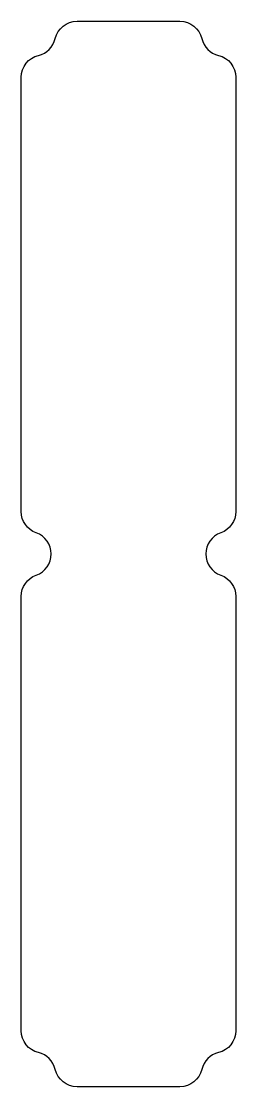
# Model space of a CAD drawing. Header units: millimetres. Extents: x -47 to -3, y -217 to -4.
import ezdxf

# ---------------------------------------------------------------- set-up
doc = ezdxf.new("R2010")
doc.units = ezdxf.units.MM
doc.layers.get('0').update_dxf_attribs({"linetype": 'CONTINUOUS'})

msp = doc.modelspace()

# ---------------------------------------------------------------- linework, layer by layer
msp.add_lwpolyline([(-43.5, -105.76, -0.317837), (-46.5, -101.51), (-46.5, -14.69, -0.347728), (-43.04, -10.31, 0.283876), (-39.69, -6.96, -0.347728), (-35.31, -3.5), (-14.69, -3.5, -0.347728), (-10.31, -6.96, 0.283876), (-6.96, -10.31, -0.347728), (-3.5, -14.69), (-3.5, -101.51, -0.317837), (-6.5, -105.76, 0.707107), (-6.5, -114.24, -0.317837), (-3.5, -118.49), (-3.5, -205.31, -0.347728), (-6.96, -209.69, 0.283876), (-10.31, -213.04, -0.347728), (-14.69, -216.5), (-35.31, -216.5, -0.347728), (-39.69, -213.04, 0.283876), (-43.04, -209.69, -0.347728), (-46.5, -205.31), (-46.5, -118.49, -0.317837), (-43.5, -114.24, 0.707107)], format="xyb", close=True)

doc.saveas('drawing.dxf')
